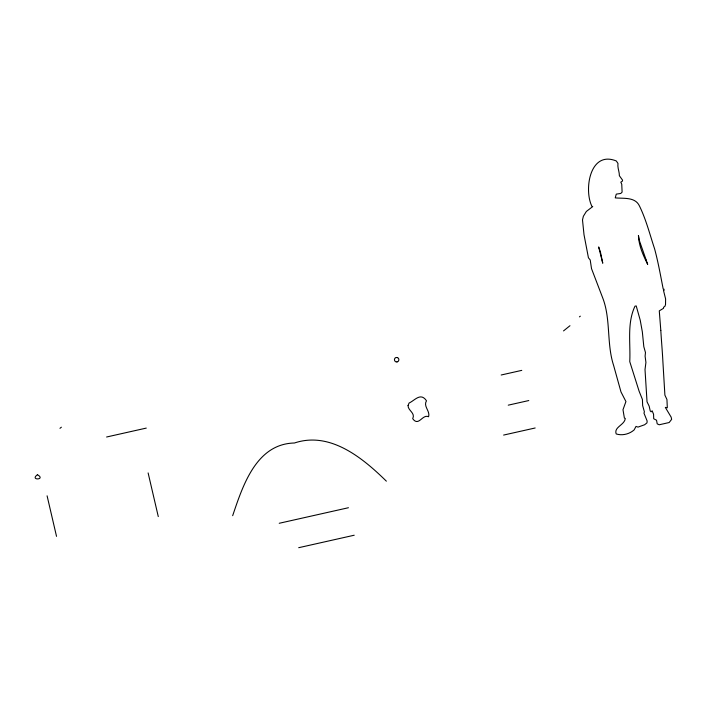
<?xml version="1.0" encoding="UTF-8"?>
<svg xmlns="http://www.w3.org/2000/svg" width="707" height="707" viewBox="0 0 707 707"><rect width="100%" height="100%" fill="white"/><g stroke="black" fill="none" stroke-linecap="round" stroke-linejoin="round"><path stroke-width="1.06" d="M396.3 357.468C393.41 357.795 394.038 362.435 396.963 361.957M232.665 515.686C242.793 485.736 256.199 443.846 294.448 442.997C330.098 431.049 362.576 457.844 386.367 481.167M37.391 474.733C29.279 480.689 46.468 479.903 37.453 474.724M59.962 428.336L61.376 427.187M579.457 316.869L580.323 316.162M563.532 330.911L569.966 325.715M106.598 437.006L146.278 428.097M501.183 375.002L521.766 370.371M508.245 405.164L528.792 400.551M503.614 435.07L535.172 427.982M279.23 523.277L348.436 507.732M298.699 547.695L354.216 535.226M396.972 361.957C399.19 361.728 399.579 358.308 397.564 357.645M396.318 357.468L397.555 357.636M148.117 472.921L158.28 516.578M47.086 495.819L56.525 536.357M660.806 330.39C661.399 340.739 662.353 350.972 662.874 361.286L664.898 395.125L666.948 399.526L667.311 407.798L665.314 407.373L671.137 417.121L671.65 419.322L669.158 422.53L659.242 424.766L657.201 423.855L656.529 420.205L653.701 418.756L653.568 414.258L652.146 410.802L651.103 411.828L650.237 410.935L649.15 406.11L647.029 401.832L645.014 369.575L645.924 362.435L645.102 356.178L645.473 352.546L643.821 346.704L642.345 331.91L640.233 320.218L636.22 305.928L634.992 306.158C626.844 323.355 630.679 343.257 629.76 361.622L639.119 391.236L642.416 399.446L642.654 405.632L644.431 411.96L643.936 413.056L647.144 421.027L646.967 422.883L644.598 424.766L638.006 427.099L636.008 426.409L634.144 429.9C629.389 434.116 622.301 435.892 616.177 433.939C613.605 427.019 624.785 424.995 625.271 418.403L624.396 418.102L622.991 409.724L625.934 401.558L620.993 391.952L613.614 365.431C606.438 343.461 610.981 319.043 602.611 297.656L591.52 268.633L590.204 259.964L588.436 257.781L584.009 234.706L582.497 219.921L583.372 216.262L586.333 211.473L592.758 206.55L591.953 206.391C583.726 190.192 589.682 150.105 616.318 160.975L617.971 163.441C617.326 167.7 619.412 171.536 619.385 175.743L622.602 180.214L622.266 181.266L620.799 182.141L621.753 184.227L622.107 192.127L620.755 193.462L616.265 194.125L615.249 197.88C623.565 198.72 635.39 196.679 639.561 206.197C646.18 219.842 649.848 234.503 654.567 248.74C658.155 261.926 660.577 275.721 663.21 289.066L664.023 289.216L664.032 290.374L663.458 290.294L665.605 298.92L665.534 304.54L664.925 306.334L663.59 307.218L663.502 308.323L659.278 310.868L660.806 330.39M408.063 405.544C407.824 410.537 415.689 412.994 412.685 418.668C418.756 427.099 422.256 413.869 428.575 416.732C430.422 411.165 422.98 406.269 426.498 400.798C420.674 392.067 414.921 400.356 409.053 403.07L408.063 405.544M646.154 259.982L639.526 241.034L638.439 235.449C638.819 245.753 643.149 255.289 647.683 264.356L646.154 259.982M600.42 251.975L598.652 246.946L602.753 263.207L600.42 251.975"/></g></svg>
